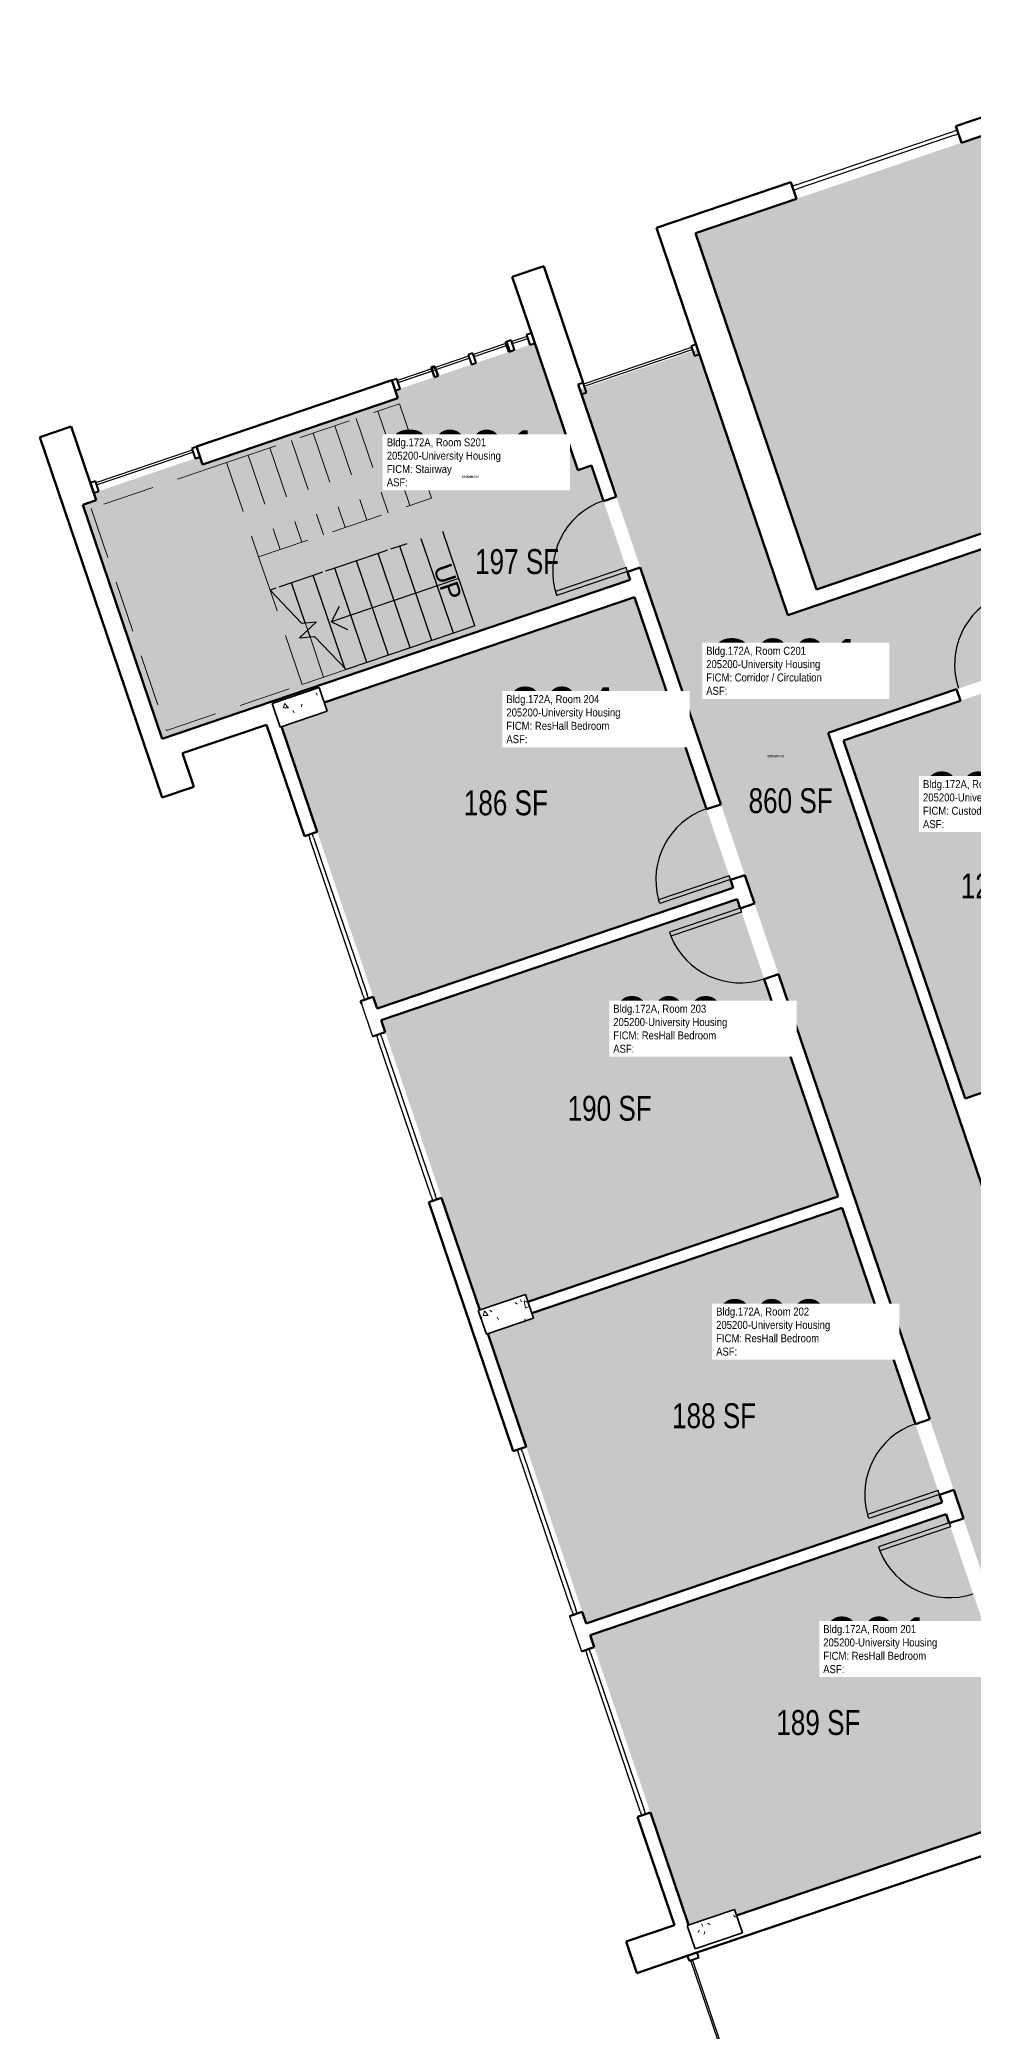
# Model space of a CAD drawing. Header units: inches. Extents: x 69231989 to 69233836, y 27661192 to 27663761.
# Drawn here: x 69231989 to 69232439, y 27662706 to 27663666 of the extents above; entities that cross this region are included whole.
import ezdxf
from ezdxf.enums import TextEntityAlignment as Align

# ---------------------------------------------------------------- set-up
doc = ezdxf.new("R2010")
doc.units = ezdxf.units.IN
doc.header["$LTSCALE"] = 100
doc.header["$MEASUREMENT"] = 0
doc.linetypes.add('DASHED2', pattern=[0.375, 0.25, -0.125])
for name, color, linetype in [('A-COLS', 5, 'CONTINUOUS'), ('A-DOOR', 2, 'CONTINUOUS'), ('A-FLOR', 3, 'CONTINUOUS'), ('A-GLAZ', 1, 'CONTINUOUS'), ('A-IDEN-RNUM', 7, 'CONTINUOUS'), ('A-IDEN-SNUM', 4, 'CONTINUOUS'), ('A-IDEN-VNUM', 4, 'CONTINUOUS'), ('A-WALL', 5, 'CONTINUOUS'), ('AREA-TEXT', 3, 'CONTINUOUS'), ('Rooms-Category-Color', 7, 'CONTINUOUS'), ('Rooms-College-Color', 7, 'CONTINUOUS'), ('Rooms-Department-Color', 7, 'CONTINUOUS'), ('Rooms-Division-Color', 7, 'CONTINUOUS'), ('Rooms-Information', 7, 'CONTINUOUS')]:
    doc.layers.add(name, color=color, linetype=linetype)
doc.styles.add('Arial', font='arial.ttf')
doc.styles.add('CP_AREA', font='arial.ttf', dxfattribs={"height": 15})
doc.styles.add('CP_ROOMSNUMBER', font='arial.ttf', dxfattribs={"height": 1})
doc.styles.add('CP_ROOMVNUMBER', font='arial.ttf', dxfattribs={"width": 0.85, "height": 0.075})
pattern_1 = [(338.7628, (69232586.704, 27662656.86), (6.5773, -26.8542), [2.88, -31.68]), (283.763, (69232586.704, 27662656.86), (25.6356, 14.3354), [2.304, -25.344]), (29.2138, (69232587.253, 27662654.622), (32.2126, -12.5194), [2.448, -26.924]), (334.947, (69232593.976, 27662659.33), (7.1632, -40.8486), [4.32, -47.52]), (25.399, (69232594.573, 27662655.926), (46.9627, -21.9517), [3.671, -40.386]), (279.947, (69232593.976, 27662659.33), (46.9628, -21.952), [3.456, -38.016]), (309.7628, (69232593.393, 27662655.077), (-7.26654, -26.67593), [2.88, -31.68]), (254.763, (69232593.393, 27662655.077), (29.3713, 0.1096), [2.304, -25.344]), (0.2138, (69232592.788, 27662652.854), (22.1043, -26.5667), [2.448, -26.924]), (326.2628, (69232586.704, 27662656.86), (12.25358, 3.66953), [1.267, -23.77, 1.267, -24.461, -25.44]), (326.2628, (69232586.704, 27662656.86), (12.25358, 3.66953), [-50.765, 1.267, -24.173]), (296.2628, (69232586.704, 27662656.86), (17.58944, -4.69334), [1.267, -13.402, 1.267, -23.194, -9.696]), (296.2628, (69232586.704, 27662656.86), (17.58944, -4.69334), [-39.13, 1.267, -8.429]), (256.2628, (69232583.949, 27662664.969), (5.77381, -19.68828), [1.267, -8.333, 1.267, -28.685, -39.744]), (256.2628, (69232583.949, 27662664.969), (5.77381, -19.68828), [-39.552, 1.267, -38.477]), (246.2628, (69232582.714, 27662668.605), (10.8433, -19.96816), [1.267, -11.213, 1.267, -18.624, -28.224]), (246.2628, (69232582.714, 27662668.605), (10.8433, -19.96816), [-32.371, 1.267, -26.957])]

msp = doc.modelspace()

# ---------------------------------------------------------------- hatches: boundary and pattern name
at = {"layer": 'A-COLS', "lineweight": 5}
h = msp.add_hatch(dxfattribs=at)
h.set_pattern_fill('FP_4', color=256, angle=108.76281, style=0, pattern_type=2)
h.set_pattern_definition(pattern_1)
h.paths.add_polyline_path([(69232104.62, 27663334.71), (69232127.35, 27663342.43), (69232123.49, 27663353.79), (69232100.76, 27663346.07)], flags=0)
h = msp.add_hatch(dxfattribs=at)
h.set_pattern_fill('FP_5', color=256, angle=108.76281, style=0, pattern_type=2)
h.set_pattern_definition(pattern_1)
h.paths.add_polyline_path([(69232204.01, 27663042.13), (69232226.74, 27663049.85), (69232222.88, 27663061.21), (69232200.15, 27663053.49)], flags=0)
h = msp.add_hatch(dxfattribs=at)
h.set_pattern_fill('FP_28', color=256, angle=108.76281, style=0, pattern_type=2)
h.set_pattern_definition(pattern_1)
h.paths.add_polyline_path([(69232304.69, 27662745.76), (69232327.42, 27662753.48), (69232323.56, 27662764.84), (69232300.83, 27662757.12)], flags=0)
at = {"layer": 'Rooms-Category-Color', "true_color": 0x728ef3}
for points in [[(69232363.14, 27663401.08), (69232637.43, 27663494.25), (69232579.09, 27663665.99), (69232304.8, 27663572.81)], [(69232275.41, 27663397.41), (69232125.92, 27663346.63), (69232127.35, 27663342.43), (69232105.27, 27663334.93), (69232151.45, 27663199), (69232323.01, 27663257.28)], [(69232153.34, 27663193.43), (69232200.8, 27663053.71), (69232222.88, 27663061.21), (69232224.06, 27663057.72), (69232373.55, 27663108.5), (69232324.9, 27663251.71)], [(69232375.44, 27663102.94), (69232225.95, 27663052.16), (69232226.74, 27663049.85), (69232204.66, 27663042.35), (69232252.13, 27662902.63), (69232423.69, 27662960.91)], [(69232324.54, 27662761.95), (69232474.03, 27662812.73), (69232459.19, 27662856.39), (69232458.23, 27662859.23), (69232425.58, 27662955.35), (69232254.02, 27662897.07), (69232301.48, 27662757.35), (69232323.56, 27662764.84)]]:
    msp.add_hatch(color=171, dxfattribs=at).paths.add_polyline_path(points)
at = {"layer": 'Rooms-Category-Color', "true_color": 0xadadad}
for points in [[(69232669.11, 27663640.2), (69232612.36, 27663620.92), (69232655.86, 27663492.86), (69232641.95, 27663488.13), (69232363.28, 27663393.47), (69232349.37, 27663388.74), (69232305.87, 27663516.81), (69232251.6, 27663498.37), (69232249.06, 27663497.51), (69232258.03, 27663471.11), (69232260.84, 27663462.83), (69232280.9, 27663403.77), (69232282.27, 27663399.74), (69232282.29, 27663399.68), (69232330.82, 27663256.83), (69232381.36, 27663108.05), (69232431.5, 27662960.46), (69232465.11, 27662861.51), (69232521.92, 27662880.81), (69232520.18, 27662885.93), (69232498.36, 27662950.16), (69232497.35, 27662953.15), (69232429.14, 27663153.94), (69232368.67, 27663331.93), (69232471.64, 27663366.91), (69232571.77, 27663400.93), (69232675.1, 27663436.03), (69232713.51, 27663322.96), (69232735.56, 27663258.04), (69232804.26, 27663055.82), (69232814.31, 27663026.24), (69232834.7, 27662966.21), (69232834.88, 27662965.67), (69232835.73, 27662963.19), (69232843.14, 27662941.35), (69232846.22, 27662932.3), (69232847.26, 27662929.22), (69232909.52, 27662745.94), (69232909.54, 27662745.88), (69232910.39, 27662743.4), (69232914.51, 27662731.26), (69232923.36, 27662705.23), (69232924.52, 27662701.8), (69232924.54, 27662701.74), (69232951.22, 27662623.21), (69232956.18, 27662608.59), (69232969.21, 27662613.02), (69233002.02, 27662624.16), (69233013, 27662627.89), (69233010.5, 27662635.23), (69232975.24, 27662739.03), (69232952.18, 27662806.9), (69232902.05, 27662954.5), (69232859.23, 27663080.55), (69232801.15, 27663251.51), (69232758.75, 27663376.32), (69232700.43, 27663548), (69232680.62, 27663606.3)], [(69232254.69, 27663460.74), (69232248.18, 27663458.53), (69232245.36, 27663466.81), (69232227.35, 27663519.83), (69232160.12, 27663496.99), (69232161.37, 27663493.32), (69232067.28, 27663461.36), (69232066.03, 27663465.03), (69232014.84, 27663447.64), (69232016.05, 27663444.09), (69232009.54, 27663441.88), (69232047.85, 27663329.08), (69232098.04, 27663346.13), (69232098.04, 27663346.13), (69232123.19, 27663354.68), (69232272.61, 27663405.44), (69232273.38, 27663405.7)], [(69232471.05, 27663360.5), (69232376.13, 27663328.26), (69232434.72, 27663155.77), (69232529.64, 27663188.02)]]:
    msp.add_hatch(color=253, dxfattribs=at).paths.add_polyline_path(points)
at = {"layer": 'Rooms-College-Color', "true_color": 0xadadad}
for points in [[(69232363.14, 27663401.08), (69232637.43, 27663494.25), (69232579.09, 27663665.99), (69232304.8, 27663572.81)], [(69232669.11, 27663640.2), (69232612.36, 27663620.92), (69232655.86, 27663492.86), (69232641.95, 27663488.13), (69232363.28, 27663393.47), (69232349.37, 27663388.74), (69232305.87, 27663516.81), (69232251.6, 27663498.37), (69232249.06, 27663497.51), (69232258.03, 27663471.11), (69232260.84, 27663462.83), (69232280.9, 27663403.77), (69232282.27, 27663399.74), (69232282.29, 27663399.68), (69232330.82, 27663256.83), (69232381.36, 27663108.05), (69232431.5, 27662960.46), (69232465.11, 27662861.51), (69232521.92, 27662880.81), (69232520.18, 27662885.93), (69232498.36, 27662950.16), (69232497.35, 27662953.15), (69232429.14, 27663153.94), (69232368.67, 27663331.93), (69232471.64, 27663366.91), (69232571.77, 27663400.93), (69232675.1, 27663436.03), (69232713.51, 27663322.96), (69232735.56, 27663258.04), (69232804.26, 27663055.82), (69232814.31, 27663026.24), (69232834.7, 27662966.21), (69232834.88, 27662965.67), (69232835.73, 27662963.19), (69232843.14, 27662941.35), (69232846.22, 27662932.3), (69232847.26, 27662929.22), (69232909.52, 27662745.94), (69232909.54, 27662745.88), (69232910.39, 27662743.4), (69232914.51, 27662731.26), (69232923.36, 27662705.23), (69232924.52, 27662701.8), (69232924.54, 27662701.74), (69232951.22, 27662623.21), (69232956.18, 27662608.59), (69232969.21, 27662613.02), (69233002.02, 27662624.16), (69233013, 27662627.89), (69233010.5, 27662635.23), (69232975.24, 27662739.03), (69232952.18, 27662806.9), (69232902.05, 27662954.5), (69232859.23, 27663080.55), (69232801.15, 27663251.51), (69232758.75, 27663376.32), (69232700.43, 27663548), (69232680.62, 27663606.3)], [(69232254.69, 27663460.74), (69232248.18, 27663458.53), (69232245.36, 27663466.81), (69232227.35, 27663519.83), (69232160.12, 27663496.99), (69232161.37, 27663493.32), (69232067.28, 27663461.36), (69232066.03, 27663465.03), (69232014.84, 27663447.64), (69232016.05, 27663444.09), (69232009.54, 27663441.88), (69232047.85, 27663329.08), (69232098.04, 27663346.13), (69232098.04, 27663346.13), (69232123.19, 27663354.68), (69232272.61, 27663405.44), (69232273.38, 27663405.7)], [(69232275.41, 27663397.41), (69232125.92, 27663346.63), (69232127.35, 27663342.43), (69232105.27, 27663334.93), (69232151.45, 27663199), (69232323.01, 27663257.28)], [(69232471.05, 27663360.5), (69232376.13, 27663328.26), (69232434.72, 27663155.77), (69232529.64, 27663188.02)], [(69232153.34, 27663193.43), (69232200.8, 27663053.71), (69232222.88, 27663061.21), (69232224.06, 27663057.72), (69232373.55, 27663108.5), (69232324.9, 27663251.71)], [(69232375.44, 27663102.94), (69232225.95, 27663052.16), (69232226.74, 27663049.85), (69232204.66, 27663042.35), (69232252.13, 27662902.63), (69232423.69, 27662960.91)], [(69232324.54, 27662761.95), (69232474.03, 27662812.73), (69232459.19, 27662856.39), (69232458.23, 27662859.23), (69232425.58, 27662955.35), (69232254.02, 27662897.07), (69232301.48, 27662757.35), (69232323.56, 27662764.84)]]:
    msp.add_hatch(color=253, dxfattribs=at).paths.add_polyline_path(points)
at = {"layer": 'Rooms-Department-Color', "true_color": 0x604aed}
for points in [[(69232363.14, 27663401.08), (69232637.43, 27663494.25), (69232579.09, 27663665.99), (69232304.8, 27663572.81)], [(69232275.41, 27663397.41), (69232125.92, 27663346.63), (69232127.35, 27663342.43), (69232105.27, 27663334.93), (69232151.45, 27663199), (69232323.01, 27663257.28)], [(69232153.34, 27663193.43), (69232200.8, 27663053.71), (69232222.88, 27663061.21), (69232224.06, 27663057.72), (69232373.55, 27663108.5), (69232324.9, 27663251.71)], [(69232375.44, 27663102.94), (69232225.95, 27663052.16), (69232226.74, 27663049.85), (69232204.66, 27663042.35), (69232252.13, 27662902.63), (69232423.69, 27662960.91)], [(69232324.54, 27662761.95), (69232474.03, 27662812.73), (69232459.19, 27662856.39), (69232458.23, 27662859.23), (69232425.58, 27662955.35), (69232254.02, 27662897.07), (69232301.48, 27662757.35), (69232323.56, 27662764.84)]]:
    msp.add_hatch(color=173, dxfattribs=at).paths.add_polyline_path(points)
at = {"layer": 'Rooms-Department-Color', "true_color": 0xacacac}
for points in [[(69232669.11, 27663640.2), (69232612.36, 27663620.92), (69232655.86, 27663492.86), (69232641.95, 27663488.13), (69232363.28, 27663393.47), (69232349.37, 27663388.74), (69232305.87, 27663516.81), (69232251.6, 27663498.37), (69232249.06, 27663497.51), (69232258.03, 27663471.11), (69232260.84, 27663462.83), (69232280.9, 27663403.77), (69232282.27, 27663399.74), (69232282.29, 27663399.68), (69232330.82, 27663256.83), (69232381.36, 27663108.05), (69232431.5, 27662960.46), (69232465.11, 27662861.51), (69232521.92, 27662880.81), (69232520.18, 27662885.93), (69232498.36, 27662950.16), (69232497.35, 27662953.15), (69232429.14, 27663153.94), (69232368.67, 27663331.93), (69232471.64, 27663366.91), (69232571.77, 27663400.93), (69232675.1, 27663436.03), (69232713.51, 27663322.96), (69232735.56, 27663258.04), (69232804.26, 27663055.82), (69232814.31, 27663026.24), (69232834.7, 27662966.21), (69232834.88, 27662965.67), (69232835.73, 27662963.19), (69232843.14, 27662941.35), (69232846.22, 27662932.3), (69232847.26, 27662929.22), (69232909.52, 27662745.94), (69232909.54, 27662745.88), (69232910.39, 27662743.4), (69232914.51, 27662731.26), (69232923.36, 27662705.23), (69232924.52, 27662701.8), (69232924.54, 27662701.74), (69232951.22, 27662623.21), (69232956.18, 27662608.59), (69232969.21, 27662613.02), (69233002.02, 27662624.16), (69233013, 27662627.89), (69233010.5, 27662635.23), (69232975.24, 27662739.03), (69232952.18, 27662806.9), (69232902.05, 27662954.5), (69232859.23, 27663080.55), (69232801.15, 27663251.51), (69232758.75, 27663376.32), (69232700.43, 27663548), (69232680.62, 27663606.3)], [(69232254.69, 27663460.74), (69232248.18, 27663458.53), (69232245.36, 27663466.81), (69232227.35, 27663519.83), (69232160.12, 27663496.99), (69232161.37, 27663493.32), (69232067.28, 27663461.36), (69232066.03, 27663465.03), (69232014.84, 27663447.64), (69232016.05, 27663444.09), (69232009.54, 27663441.88), (69232047.85, 27663329.08), (69232098.04, 27663346.13), (69232098.04, 27663346.13), (69232123.19, 27663354.68), (69232272.61, 27663405.44), (69232273.38, 27663405.7)], [(69232471.05, 27663360.5), (69232376.13, 27663328.26), (69232434.72, 27663155.77), (69232529.64, 27663188.02)]]:
    msp.add_hatch(color=253, dxfattribs=at).paths.add_polyline_path(points)
at = {"layer": 'Rooms-Division-Color', "true_color": 0x604aed}
for points in [[(69232363.14, 27663401.08), (69232637.43, 27663494.25), (69232579.09, 27663665.99), (69232304.8, 27663572.81)], [(69232275.41, 27663397.41), (69232125.92, 27663346.63), (69232127.35, 27663342.43), (69232105.27, 27663334.93), (69232151.45, 27663199), (69232323.01, 27663257.28)], [(69232153.34, 27663193.43), (69232200.8, 27663053.71), (69232222.88, 27663061.21), (69232224.06, 27663057.72), (69232373.55, 27663108.5), (69232324.9, 27663251.71)], [(69232375.44, 27663102.94), (69232225.95, 27663052.16), (69232226.74, 27663049.85), (69232204.66, 27663042.35), (69232252.13, 27662902.63), (69232423.69, 27662960.91)], [(69232324.54, 27662761.95), (69232474.03, 27662812.73), (69232459.19, 27662856.39), (69232458.23, 27662859.23), (69232425.58, 27662955.35), (69232254.02, 27662897.07), (69232301.48, 27662757.35), (69232323.56, 27662764.84)]]:
    msp.add_hatch(color=173, dxfattribs=at).paths.add_polyline_path(points)
at = {"layer": 'Rooms-Division-Color', "true_color": 0xadadad}
for points in [[(69232669.11, 27663640.2), (69232612.36, 27663620.92), (69232655.86, 27663492.86), (69232641.95, 27663488.13), (69232363.28, 27663393.47), (69232349.37, 27663388.74), (69232305.87, 27663516.81), (69232251.6, 27663498.37), (69232249.06, 27663497.51), (69232258.03, 27663471.11), (69232260.84, 27663462.83), (69232280.9, 27663403.77), (69232282.27, 27663399.74), (69232282.29, 27663399.68), (69232330.82, 27663256.83), (69232381.36, 27663108.05), (69232431.5, 27662960.46), (69232465.11, 27662861.51), (69232521.92, 27662880.81), (69232520.18, 27662885.93), (69232498.36, 27662950.16), (69232497.35, 27662953.15), (69232429.14, 27663153.94), (69232368.67, 27663331.93), (69232471.64, 27663366.91), (69232571.77, 27663400.93), (69232675.1, 27663436.03), (69232713.51, 27663322.96), (69232735.56, 27663258.04), (69232804.26, 27663055.82), (69232814.31, 27663026.24), (69232834.7, 27662966.21), (69232834.88, 27662965.67), (69232835.73, 27662963.19), (69232843.14, 27662941.35), (69232846.22, 27662932.3), (69232847.26, 27662929.22), (69232909.52, 27662745.94), (69232909.54, 27662745.88), (69232910.39, 27662743.4), (69232914.51, 27662731.26), (69232923.36, 27662705.23), (69232924.52, 27662701.8), (69232924.54, 27662701.74), (69232951.22, 27662623.21), (69232956.18, 27662608.59), (69232969.21, 27662613.02), (69233002.02, 27662624.16), (69233013, 27662627.89), (69233010.5, 27662635.23), (69232975.24, 27662739.03), (69232952.18, 27662806.9), (69232902.05, 27662954.5), (69232859.23, 27663080.55), (69232801.15, 27663251.51), (69232758.75, 27663376.32), (69232700.43, 27663548), (69232680.62, 27663606.3)], [(69232254.69, 27663460.74), (69232248.18, 27663458.53), (69232245.36, 27663466.81), (69232227.35, 27663519.83), (69232160.12, 27663496.99), (69232161.37, 27663493.32), (69232067.28, 27663461.36), (69232066.03, 27663465.03), (69232014.84, 27663447.64), (69232016.05, 27663444.09), (69232009.54, 27663441.88), (69232047.85, 27663329.08), (69232098.04, 27663346.13), (69232098.04, 27663346.13), (69232123.19, 27663354.68), (69232272.61, 27663405.44), (69232273.38, 27663405.7)], [(69232471.05, 27663360.5), (69232376.13, 27663328.26), (69232434.72, 27663155.77), (69232529.64, 27663188.02)]]:
    msp.add_hatch(color=253, dxfattribs=at).paths.add_polyline_path(points)

# ---------------------------------------------------------------- linework, layer by layer
at = {"layer": 'A-COLS', "lineweight": 35}
for p, q in [((69232100.76, 27663346.07), (69232123.49, 27663353.79)), ((69232123.49, 27663353.79), (69232127.35, 27663342.43)), ((69232104.62, 27663334.71), (69232100.76, 27663346.07)), ((69232127.35, 27663342.43), (69232104.62, 27663334.71)), ((69232200.15, 27663053.49), (69232222.88, 27663061.21)), ((69232222.88, 27663061.21), (69232226.74, 27663049.85)), ((69232204.01, 27663042.13), (69232200.15, 27663053.49)), ((69232226.74, 27663049.85), (69232204.01, 27663042.13)), ((69232300.83, 27662757.12), (69232323.56, 27662764.84)), ((69232323.56, 27662764.84), (69232327.42, 27662753.48)), ((69232304.69, 27662745.76), (69232300.83, 27662757.12)), ((69232327.42, 27662753.48), (69232304.69, 27662745.76))]:
    msp.add_line(p, q, dxfattribs=at)
at = {"layer": 'A-DOOR'}
for p, q in [((69232271.37, 27663411.63), (69232237.28, 27663400.05)), ((69232272.01, 27663409.74), (69232237.92, 27663398.16)), ((69232272.01, 27663409.74), (69232271.37, 27663411.63)), ((69232237.92, 27663398.16), (69232237.28, 27663400.05)), ((69232321.04, 27663263.08), (69232287.01, 27663251.51)), ((69232321.68, 27663261.18), (69232321.04, 27663263.08)), ((69232321.68, 27663261.18), (69232287.65, 27663249.62)), ((69232287.65, 27663249.62), (69232287.01, 27663251.51)), ((69232326.35, 27663247.45), (69232292.31, 27663235.89)), ((69232326.99, 27663245.56), (69232292.96, 27663234)), ((69232326.35, 27663247.45), (69232326.99, 27663245.56)), ((69232292.31, 27663235.89), (69232292.96, 27663234)), ((69232421.72, 27662966.71), (69232387.68, 27662955.15)), ((69232422.36, 27662964.82), (69232388.33, 27662953.25)), ((69232422.36, 27662964.82), (69232421.72, 27662966.71)), ((69232388.33, 27662953.25), (69232387.68, 27662955.15)), ((69232427.02, 27662951.09), (69232392.99, 27662939.52)), ((69232427.67, 27662949.19), (69232393.63, 27662937.63)), ((69232427.02, 27662951.09), (69232427.67, 27662949.19)), ((69232392.99, 27662939.52), (69232393.63, 27662937.63))]:
    msp.add_line(p, q, dxfattribs=at)
at = {"layer": 'A-DOOR', "lineweight": 25}
for centre, start, end in [((69232272.01, 27663409.74), 108.76281, 198.76281), ((69232465.69, 27663365.02), 111.94755, 198.76281), ((69232321.68, 27663261.18), 108.76281, 195.57807), ((69232326.35, 27663247.45), 201.94755, 288.76281), ((69232422.36, 27662964.82), 108.76281, 195.57807), ((69232427.02, 27662951.09), 201.94755, 288.76281)]:
    msp.add_arc(centre, 36, start, end, dxfattribs=at)
at = {"layer": 'A-FLOR', "linetype": 'DASHED2', "lineweight": 5}
for p, q in [((69232078.85, 27663462.26), (69232162.18, 27663490.56)), ((69232141.35, 27663483.49), (69232156.78, 27663438.04)), ((69232151.76, 27663487.02), (69232167.2, 27663441.58)), ((69232162.18, 27663490.56), (69232177.62, 27663445.11)), ((69232120.51, 27663476.41), (69232135.95, 27663430.96)), ((69232130.93, 27663479.95), (69232146.37, 27663434.5)), ((69232089.27, 27663465.8), (69232104.71, 27663420.35)), ((69232099.68, 27663469.33), (69232115.12, 27663423.88)), ((69232110.1, 27663472.87), (69232125.54, 27663427.42)), ((69232078.85, 27663462.26), (69232013.52, 27663440.06)), ((69232078.85, 27663462.26), (69232094.29, 27663416.81)), ((69232094.29, 27663416.81), (69232177.62, 27663445.11)), ((69232013.52, 27663440.06), (69232049.87, 27663333.07)), ((69232099.76, 27663400.71), (69232094.29, 27663416.81)), ((69232115.2, 27663355.26), (69232099.76, 27663400.71)), ((69232117.92, 27663381.44), (69232116.72, 27663384.99)), ((69232125.61, 27663358.8), (69232119.04, 27663378.15)), ((69232136.39, 27663362.46), (69232115.2, 27663355.26)), ((69232136.03, 27663362.34), (69232135.77, 27663363.12)), ((69232049.87, 27663333.07), (69232115.2, 27663355.26))]:
    msp.add_line(p, q, dxfattribs=at)
at = {"layer": 'A-FLOR'}
for p, q in [((69232188.11, 27663380.03), (69232172.67, 27663425.48)), ((69232198.52, 27663383.57), (69232183.08, 27663429.02)), ((69232151.84, 27663418.4), (69232141.42, 27663414.87)), ((69232156.33, 27663419.93), (69232151.84, 27663418.4)), ((69232167.28, 27663372.95), (69232151.84, 27663418.4)), ((69232162.25, 27663421.94), (69232157.75, 27663420.41)), ((69232165.67, 27663423.1), (69232162.25, 27663421.94)), ((69232177.69, 27663376.49), (69232162.25, 27663421.94)), ((69232120.59, 27663407.79), (69232110.17, 27663404.25)), ((69232125.09, 27663409.32), (69232120.59, 27663407.79)), ((69232135.77, 27663363.12), (69232120.59, 27663407.79)), ((69232131.01, 27663411.33), (69232126.51, 27663409.8)), ((69232141.42, 27663414.87), (69232131.01, 27663411.33)), ((69232146.45, 27663365.88), (69232131.01, 27663411.33)), ((69232156.86, 27663369.42), (69232141.42, 27663414.87)), ((69232190.8, 27663406.29), (69232180.39, 27663402.76)), ((69232102.6, 27663401.68), (69232099.76, 27663400.71)), ((69232099.76, 27663400.71), (69232114.96, 27663384.84)), ((69232110.17, 27663404.25), (69232104.02, 27663402.16)), ((69232116.72, 27663384.99), (69232110.17, 27663404.25)), ((69232169.97, 27663399.22), (69232159.56, 27663395.68)), ((69232180.39, 27663402.76), (69232169.97, 27663399.22)), ((69232129.44, 27663385.45), (69232133.19, 27663393.06)), ((69232138.73, 27663388.6), (69232129.44, 27663385.45)), ((69232149.14, 27663392.14), (69232138.73, 27663388.6)), ((69232159.56, 27663395.68), (69232149.14, 27663392.14)), ((69232122.14, 27663385.48), (69232114.01, 27663377.7)), ((69232114.01, 27663377.7), (69232121.19, 27663378.34)), ((69232114.96, 27663384.84), (69232122.14, 27663385.48)), ((69232119.04, 27663378.15), (69232117.92, 27663381.44)), ((69232121.19, 27663378.34), (69232136.39, 27663362.46)), ((69232129.44, 27663385.45), (69232137.05, 27663381.7)), ((69232188.11, 27663380.03), (69232177.69, 27663376.49)), ((69232198.52, 27663383.57), (69232188.11, 27663380.03)), ((69232156.86, 27663369.42), (69232146.45, 27663365.88)), ((69232167.28, 27663372.95), (69232156.86, 27663369.42)), ((69232177.69, 27663376.49), (69232167.28, 27663372.95)), ((69232146.45, 27663365.88), (69232136.39, 27663362.46))]:
    msp.add_line(p, q, dxfattribs=at)
at = {"layer": 'A-GLAZ'}
for p, q in [((69232410.06, 27663615.43), (69232429, 27663621.87)), ((69232429.64, 27663619.97), (69232410.7, 27663613.54)), ((69232430.89, 27663622.51), (69232429, 27663621.87)), ((69232429.64, 27663619.97), (69232431.53, 27663620.62)), ((69232372.18, 27663602.57), (69232410.06, 27663615.43)), ((69232410.7, 27663613.54), (69232372.83, 27663600.67)), ((69232353.25, 27663596.13), (69232372.18, 27663602.57)), ((69232372.83, 27663600.67), (69232353.89, 27663594.24)), ((69232353.25, 27663596.13), (69232351.35, 27663595.49)), ((69232352, 27663593.6), (69232353.89, 27663594.24)), ((69232223.62, 27663523.05), (69232216.28, 27663520.56)), ((69232216.6, 27663519.61), (69232223.94, 27663522.1)), ((69232223.94, 27663522.1), (69232223.62, 27663523.05)), ((69232223.94, 27663522.1), (69232223.62, 27663523.05)), ((69232195.45, 27663513.48), (69232161.12, 27663501.82)), ((69232161.45, 27663500.88), (69232195.77, 27663512.54)), ((69232195.77, 27663512.54), (69232195.45, 27663513.48)), ((69232213.91, 27663519.75), (69232197.81, 27663514.29)), ((69232197.81, 27663514.29), (69232198.14, 27663513.34)), ((69232198.14, 27663513.34), (69232214.23, 27663518.81)), ((69232216.28, 27663520.56), (69232216.6, 27663519.61)), ((69232302.94, 27663517.66), (69232250.86, 27663499.97)), ((69232251.19, 27663499.02), (69232303.26, 27663516.71)), ((69232303.26, 27663516.71), (69232302.94, 27663517.66)), ((69232177.69, 27663507.45), (69232161.12, 27663501.82)), ((69232161.45, 27663500.88), (69232178.02, 27663506.5)), ((69232178.02, 27663506.5), (69232177.69, 27663507.45)), ((69232161.12, 27663501.82), (69232161.45, 27663500.88)), ((69232161.12, 27663501.82), (69232161.45, 27663500.88)), ((69232250.86, 27663499.97), (69232251.19, 27663499.02)), ((69232062.3, 27663468.25), (69232015.9, 27663452.49)), ((69232016.22, 27663451.54), (69232062.62, 27663467.3)), ((69232062.62, 27663467.3), (69232062.3, 27663468.25)), ((69232015.9, 27663452.49), (69232016.22, 27663451.54)), ((69232118.24, 27663282.77), (69232118.88, 27663280.87)), ((69232120.78, 27663281.52), (69232120.14, 27663283.41)), ((69232120.78, 27663281.52), (69232127.21, 27663262.58)), ((69232125.32, 27663261.94), (69232118.88, 27663280.87)), ((69232127.21, 27663262.58), (69232140.08, 27663224.7)), ((69232138.18, 27663224.06), (69232125.32, 27663261.94)), ((69232144.62, 27663205.12), (69232138.18, 27663224.06)), ((69232140.08, 27663224.7), (69232146.51, 27663205.77)), ((69232144.62, 27663205.12), (69232145.26, 27663203.23)), ((69232147.15, 27663203.87), (69232146.51, 27663205.77)), ((69232151.05, 27663186.19), (69232151.69, 27663184.29)), ((69232153.59, 27663184.94), (69232152.94, 27663186.83)), ((69232158.13, 27663165.36), (69232151.69, 27663184.29)), ((69232153.59, 27663184.94), (69232160.02, 27663166)), ((69232170.99, 27663127.48), (69232158.13, 27663165.36)), ((69232160.02, 27663166), (69232172.89, 27663128.12)), ((69232172.89, 27663128.12), (69232179.32, 27663109.19)), ((69232177.43, 27663108.54), (69232170.99, 27663127.48)), ((69232177.43, 27663108.54), (69232178.07, 27663106.65)), ((69232179.96, 27663107.29), (69232179.32, 27663109.19)), ((69232218.92, 27662986.4), (69232219.56, 27662984.51)), ((69232225.99, 27662965.57), (69232219.56, 27662984.51)), ((69232221.46, 27662985.15), (69232220.81, 27662987.04)), ((69232221.46, 27662985.15), (69232227.89, 27662966.21)), ((69232238.86, 27662927.69), (69232225.99, 27662965.57)), ((69232227.89, 27662966.21), (69232240.75, 27662928.34)), ((69232245.29, 27662908.76), (69232238.86, 27662927.69)), ((69232240.75, 27662928.34), (69232247.19, 27662909.4)), ((69232245.29, 27662908.76), (69232245.94, 27662906.86)), ((69232247.83, 27662907.51), (69232247.19, 27662909.4)), ((69232251.73, 27662889.82), (69232252.37, 27662887.93)), ((69232258.8, 27662868.99), (69232252.37, 27662887.93)), ((69232254.26, 27662888.57), (69232253.62, 27662890.46)), ((69232254.26, 27662888.57), (69232260.7, 27662869.63)), ((69232271.67, 27662831.11), (69232258.8, 27662868.99)), ((69232260.7, 27662869.63), (69232273.56, 27662831.76)), ((69232278.1, 27662812.18), (69232271.67, 27662831.11)), ((69232273.56, 27662831.76), (69232280, 27662812.82)), ((69232278.1, 27662812.18), (69232278.75, 27662810.28)), ((69232280.64, 27662810.93), (69232280, 27662812.82)), ((69232303.34, 27662740.62), (69232302.39, 27662740.3)), ((69232302.39, 27662740.3), (69232320.48, 27662687.03)), ((69232321.43, 27662687.36), (69232303.34, 27662740.62))]:
    msp.add_line(p, q, dxfattribs=at)
at = {"layer": 'A-GLAZ', "lineweight": 40, "extrusion": (0, 0, -1)}
for p, q in [((69232216.04, 27663521.27), (69232213.67, 27663520.46)), ((69232217.65, 27663516.53), (69232216.04, 27663521.27)), ((69232225.74, 27663524.57), (69232223.37, 27663523.76)), ((69232225.74, 27663524.57), (69232223.37, 27663523.76)), ((69232223.37, 27663523.76), (69232224.98, 27663519.03)), ((69232223.37, 27663523.76), (69232224.98, 27663519.03)), ((69232226.06, 27663523.62), (69232225.74, 27663524.57)), ((69232197.57, 27663515), (69232195.21, 27663514.19)), ((69232195.21, 27663514.19), (69232196.81, 27663509.46)), ((69232199.18, 27663510.26), (69232197.57, 27663515)), ((69232213.67, 27663520.46), (69232215.28, 27663515.73)), ((69232215.28, 27663515.73), (69232217.65, 27663516.53)), ((69232224.98, 27663519.03), (69232227.35, 27663519.83)), ((69232224.98, 27663519.03), (69232227.35, 27663519.83)), ((69232196.81, 27663509.46), (69232199.18, 27663510.26)), ((69232250.62, 27663500.68), (69232248.26, 27663499.87)), ((69232248.26, 27663499.87), (69232249.86, 27663495.14)), ((69232249.86, 27663495.14), (69232252.23, 27663495.94)), ((69232252.23, 27663495.94), (69232250.62, 27663500.68)), ((69232064.42, 27663469.76), (69232062.05, 27663468.96)), ((69232062.05, 27663468.96), (69232063.66, 27663464.23)), ((69232063.66, 27663464.23), (69232066.03, 27663465.03)), ((69232066.03, 27663465.03), (69232064.42, 27663469.76))]:
    msp.add_line(p, q, dxfattribs=at)
at = {"layer": 'A-GLAZ', "lineweight": 40}
for p, q in [((69232305.07, 27663519.17), (69232302.7, 27663518.37)), ((69232302.7, 27663518.37), (69232304.31, 27663513.63)), ((69232304.31, 27663513.63), (69232306.68, 27663514.44)), ((69232306.68, 27663514.44), (69232305.07, 27663519.17)), ((69232160.88, 27663502.53), (69232158.52, 27663501.73)), ((69232160.88, 27663502.53), (69232158.52, 27663501.73)), ((69232162.49, 27663497.8), (69232160.88, 27663502.53)), ((69232162.49, 27663497.8), (69232160.88, 27663502.53)), ((69232158.52, 27663501.73), (69232160.12, 27663496.99)), ((69232160.12, 27663496.99), (69232162.49, 27663497.8)), ((69232160.12, 27663496.99), (69232162.49, 27663497.8)), ((69232015.66, 27663453.2), (69232013.29, 27663452.4)), ((69232013.29, 27663452.4), (69232014.9, 27663447.66)), ((69232014.9, 27663447.66), (69232017.27, 27663448.46)), ((69232017.27, 27663448.46), (69232015.66, 27663453.2)), ((69232305.61, 27662744.03), (69232300.87, 27662742.42)), ((69232306.41, 27662741.66), (69232305.61, 27662744.03)), ((69232300.87, 27662742.42), (69232301.68, 27662740.05)), ((69232301.68, 27662740.05), (69232306.41, 27662741.66))]:
    msp.add_line(p, q, dxfattribs=at)
at = {"layer": 'A-WALL', "lineweight": 50}
for p, q in [((69232447.29, 27663630.19), (69232430.25, 27663624.4)), ((69232430.25, 27663624.4), (69232432.98, 27663616.36)), ((69232432.98, 27663616.36), (69232450.02, 27663622.15)), ((69232350.71, 27663597.39), (69232285.97, 27663575.39)), ((69232304.8, 27663572.81), (69232353.44, 27663589.34)), ((69232353.44, 27663589.34), (69232350.71, 27663597.39)), ((69232285.97, 27663575.39), (69232349.37, 27663388.74)), ((69232363.14, 27663401.08), (69232304.8, 27663572.81)), ((69232231.64, 27663556.94), (69232216.49, 27663551.79)), ((69232216.49, 27663551.79), (69232226.06, 27663523.62)), ((69232250.74, 27663500.72), (69232231.64, 27663556.94)), ((69232226.06, 27663523.62), (69232248.18, 27663458.53)), ((69232213.67, 27663520.46), (69232213.2, 27663520.3)), ((69232213.2, 27663520.3), (69232214.8, 27663515.57)), ((69232215.28, 27663515.73), (69232213.67, 27663520.46)), ((69232214.8, 27663515.57), (69232215.28, 27663515.73)), ((69232179.11, 27663508.72), (69232177.45, 27663508.16)), ((69232177.45, 27663508.16), (69232179.06, 27663503.43)), ((69232179.06, 27663503.43), (69232180.72, 27663503.99)), ((69232180.72, 27663503.99), (69232179.11, 27663508.72)), ((69232158.43, 27663501.97), (69232064.34, 27663470)), ((69232067.28, 27663461.36), (69232161.37, 27663493.32)), ((69232161.37, 27663493.32), (69232158.43, 27663501.97)), ((69232260.84, 27663462.83), (69232248.26, 27663499.87)), ((69232003.98, 27663479.6), (69231988.83, 27663474.45)), ((69231988.83, 27663474.45), (69232047.82, 27663300.82)), ((69232016.05, 27663444.09), (69232003.98, 27663479.6)), ((69232064.34, 27663470), (69232067.28, 27663461.36)), ((69232248.18, 27663458.53), (69232254.69, 27663460.74)), ((69232254.69, 27663460.74), (69232260.48, 27663443.69)), ((69232266.63, 27663445.78), (69232260.84, 27663462.83)), ((69232260.48, 27663443.69), (69232266.63, 27663445.78)), ((69232510.26, 27663451.05), (69232363.14, 27663401.08)), ((69232009.54, 27663441.88), (69232016.05, 27663444.09)), ((69232047.85, 27663329.08), (69232009.54, 27663441.88)), ((69232349.37, 27663388.74), (69232512.59, 27663444.19)), ((69232278.21, 27663411.7), (69232272.05, 27663409.61)), ((69232272.05, 27663409.61), (69232273.38, 27663405.7)), ((69232317.01, 27663297.48), (69232278.21, 27663411.7)), ((69232273.38, 27663405.7), (69232101.11, 27663347.18)), ((69232275.41, 27663397.41), (69232125.92, 27663346.63)), ((69232275.41, 27663397.41), (69232310.14, 27663295.15)), ((69232430.57, 27663352.96), (69232368.67, 27663331.93)), ((69232432.46, 27663347.4), (69232430.57, 27663352.96)), ((69232101.11, 27663347.18), (69232054.42, 27663331.32)), ((69232376.13, 27663328.26), (69232432.46, 27663347.4)), ((69232054.36, 27663331.29), (69232047.85, 27663329.08)), ((69232057.56, 27663322.08), (69232098.1, 27663335.85)), ((69232098.1, 27663335.85), (69232116.35, 27663282.12)), ((69232122.5, 27663284.21), (69232105.27, 27663334.93)), ((69232368.67, 27663331.93), (69232498.28, 27662950.4)), ((69232062.97, 27663305.97), (69232057.56, 27663322.08)), ((69232434.72, 27663155.77), (69232376.13, 27663328.26)), ((69232047.82, 27663300.82), (69232062.97, 27663305.97)), ((69232310.14, 27663295.15), (69232317.01, 27663297.48)), ((69232116.35, 27663282.12), (69232122.5, 27663284.21)), ((69232328.59, 27663263.4), (69232321.72, 27663261.06)), ((69232333.25, 27663249.67), (69232328.59, 27663263.4)), ((69232323.01, 27663257.28), (69232151.45, 27663199)), ((69232321.72, 27663261.06), (69232323.01, 27663257.28)), ((69232153.34, 27663193.43), (69232324.9, 27663251.71)), ((69232324.9, 27663251.71), (69232326.39, 27663247.33)), ((69232326.39, 27663247.33), (69232333.25, 27663249.67)), ((69232344.83, 27663215.58), (69232337.97, 27663213.25)), ((69232417.69, 27663001.12), (69232344.83, 27663215.58)), ((69232149.52, 27663204.68), (69232143.37, 27663202.59)), ((69232151.45, 27663199), (69232149.52, 27663204.68)), ((69232337.97, 27663213.25), (69232373.55, 27663108.5)), ((69232143.37, 27663202.59), (69232143.81, 27663201.29)), ((69232149.69, 27663185.72), (69232155.31, 27663187.63)), ((69232155.31, 27663187.63), (69232153.34, 27663193.43)), ((69232528.7, 27663187.7), (69232434.72, 27663155.77)), ((69232373.55, 27663108.5), (69232224.06, 27663057.72)), ((69232182.41, 27663107.86), (69232176.26, 27663105.77)), ((69232176.26, 27663105.77), (69232217.02, 27662985.76)), ((69232200.8, 27663053.71), (69232182.41, 27663107.86)), ((69232225.95, 27663052.16), (69232375.44, 27663102.94)), ((69232375.44, 27663102.94), (69232410.82, 27662998.78)), ((69232223.18, 27662987.85), (69232204.66, 27663042.35)), ((69232410.82, 27662998.78), (69232417.69, 27663001.12)), ((69232217.02, 27662985.76), (69232223.18, 27662987.85)), ((69232429.26, 27662967.03), (69232422.4, 27662964.7)), ((69232422.4, 27662964.7), (69232423.69, 27662960.91)), ((69232433.93, 27662953.3), (69232429.26, 27662967.03)), ((69232423.69, 27662960.91), (69232252.13, 27662902.63)), ((69232254.02, 27662897.07), (69232425.58, 27662955.35)), ((69232425.58, 27662955.35), (69232427.06, 27662950.97)), ((69232427.06, 27662950.97), (69232433.93, 27662953.3)), ((69232250.2, 27662908.31), (69232244.04, 27662906.22)), ((69232252.13, 27662902.63), (69232250.2, 27662908.31)), ((69232244.04, 27662906.22), (69232244.09, 27662906.1)), ((69232250.37, 27662889.36), (69232255.99, 27662891.27)), ((69232255.99, 27662891.27), (69232254.02, 27662897.07)), ((69232283.09, 27662811.5), (69232276.93, 27662809.4)), ((69232301.48, 27662757.35), (69232283.09, 27662811.5)), ((69232474.03, 27662812.73), (69232324.54, 27662761.95)), ((69232276.93, 27662809.4), (69232294.66, 27662757.21)), ((69232299.81, 27662742.06), (69232488.53, 27662806.17)), ((69232305.96, 27662744.15), (69232488.53, 27662806.17)), ((69232294.66, 27662757.21), (69232271.35, 27662749.29)), ((69232271.35, 27662749.29), (69232276.49, 27662734.14)), ((69232276.49, 27662734.14), (69232305.96, 27662744.15))]:
    msp.add_line(p, q, dxfattribs=at)
at = {"layer": 'A-WALL'}
for p, q in [((69232143.81, 27663201.29), (69232149.16, 27663185.54)), ((69232149.16, 27663185.54), (69232149.69, 27663185.72)), ((69232217.04, 27662985.71), (69232218.02, 27662986.04)), ((69232245.02, 27662906.56), (69232244.04, 27662906.23)), ((69232244.09, 27662906.1), (69232249.83, 27662889.18)), ((69232249.83, 27662889.18), (69232250.37, 27662889.36))]:
    msp.add_line(p, q, dxfattribs=at)

# ---------------------------------------------------------------- texts
at = {"layer": 'A-FLOR', "style": 'Arial'}
msp.add_text('UP', height=9, rotation=288.76281, dxfattribs=at).set_placement((69232178.34, 27663411.54))
at = {"layer": 'A-IDEN-RNUM', "style": 'CP_ROOMSNUMBER'}
for s, p in [('S201-00', (69232192.38, 27663454.96)), ('0204-00', (69232239.48, 27663333.71)), ('C201-00', (69232339.49, 27663320.1)), ('0203-00', (69232290.98, 27663184.48)), ('0202-00', (69232340.57, 27663038.51)), ('0201-00', (69232392.16, 27662885.44))]:
    msp.add_text(s, height=1, dxfattribs=at).set_placement(p)
at = {"layer": 'A-IDEN-SNUM', "style": 'CP_ROOMSNUMBER'}
for s, p in [('172AS20100', (69232192.29, 27663454.96)), ('172A020400', (69232239.39, 27663333.71)), ('172AC20100', (69232339.41, 27663320.1)), ('172A020300', (69232290.88, 27663184.48)), ('172A020200', (69232340.47, 27663038.51)), ('172A020100', (69232392.07, 27662885.44))]:
    msp.add_text(s, height=1, dxfattribs=at).set_placement(p)
at = {"layer": 'A-IDEN-VNUM', "style": 'CP_ROOMVNUMBER', "width": 0.85}
for s, p in [('S201', (69232156.04, 27663450.7)), ('C201', (69232309.96, 27663350.21)), ('204', (69232213.67, 27663326.91)), ('234', (69232414.45, 27663285.97)), ('203', (69232265.17, 27663177.69)), ('202', (69232314.76, 27663031.71)), ('201', (69232366.35, 27662878.65))]:
    msp.add_text(s, height=27, dxfattribs=at).set_placement(p)
at = {"layer": 'AREA-TEXT', "style": 'CP_AREA', "width": 0.75}
for s, p in [('197 SF', (69232218.85, 27663414.49)), ('186 SF', (69232213.43, 27663298.2)), ('860 SF', (69232350.66, 27663299.25)), ('127 SF', (69232452.88, 27663258.14)), ('190 SF', (69232263.45, 27663150.97)), ('188 SF', (69232313.78, 27663002.78)), ('189 SF', (69232364.02, 27662854.9))]:
    msp.add_text(s, height=12, dxfattribs=at).set_placement(p, align=Align.MIDDLE_CENTER)

# ---------------------------------------------------------------- next in the draw order: texts
at = {"layer": 'Rooms-Information', "char_height": 3.8571, "width": 86.4, "attachment_point": 7, "style": 'CP_ROOMVNUMBER', "bg_fill": 3, "box_fill_scale": 1.5, "bg_fill_color": 256, "bg_fill_true_color": 13158600, "bg_fill_transparency": 0}
for s, insert in [('Bldg.172A, Room S201^M^J205200-University Housing^M^JFICM: Stairway^M^JASF: ', (69232156.04, 27663450.7)), ('Bldg.172A, Room C201^M^J205200-University Housing^M^JFICM: Corridor / Circulation^M^JASF: ', (69232309.96, 27663350.21)), ('Bldg.172A, Room 204^M^J205200-University Housing^M^JFICM: ResHall Bedroom^M^JASF: ', (69232213.67, 27663326.91)), ('Bldg.172A, Room 234^M^J205200-University Housing^M^JFICM: Custodial^M^JASF: ', (69232414.45, 27663285.97)), ('Bldg.172A, Room 203^M^J205200-University Housing^M^JFICM: ResHall Bedroom^M^JASF: ', (69232265.17, 27663177.69)), ('Bldg.172A, Room 202^M^J205200-University Housing^M^JFICM: ResHall Bedroom^M^JASF: ', (69232314.76, 27663031.71)), ('Bldg.172A, Room 201^M^J205200-University Housing^M^JFICM: ResHall Bedroom^M^JASF: ', (69232366.35, 27662878.65))]:
    msp.add_mtext(s, dxfattribs=dict(at, insert=insert))

doc.saveas('drawing.dxf')
